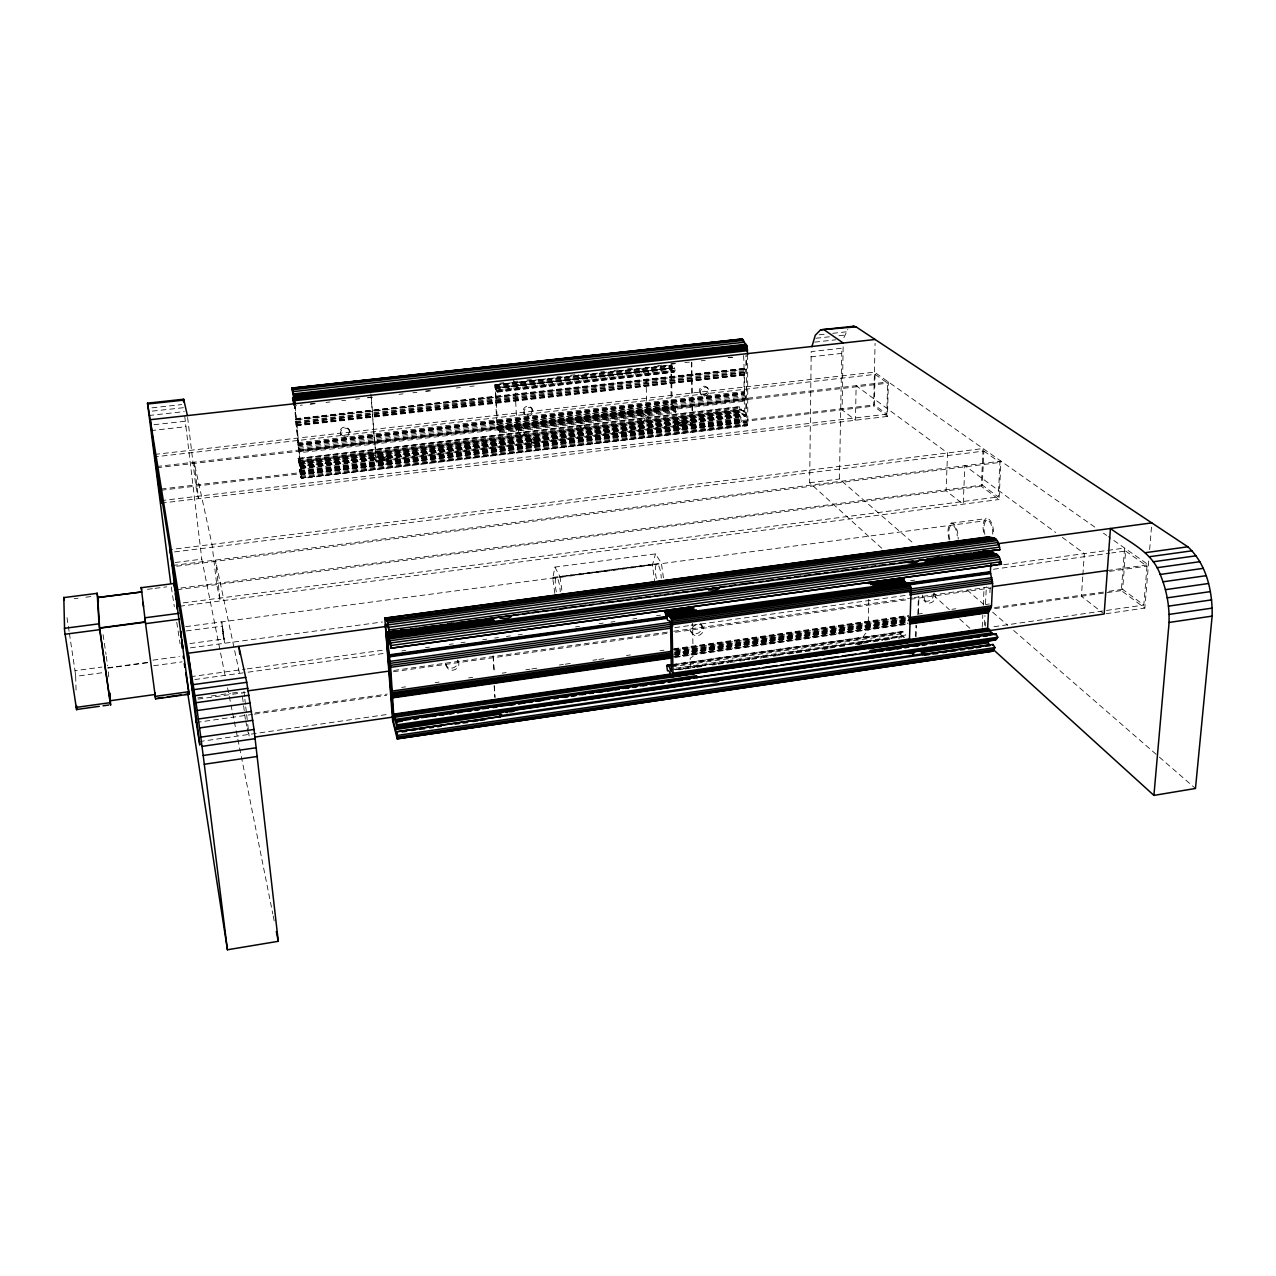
<?xml version="1.0" encoding="UTF-8"?>
<svg xmlns="http://www.w3.org/2000/svg" width="1276" height="1276" viewBox="0 0 1276 1276"><rect width="100%" height="100%" fill="white"/><g stroke="black" fill="none" stroke-linecap="round" stroke-linejoin="round"><path stroke-width="0.75" stroke-dasharray="5 3.75" d="M189.901 643.551L223.986 638.973L223.651 635.129M385.304 464.273C388.175 464.352 391.11 458.116 386.995 457.972A4.578 1.101 -4.9 0 0 380.631 458.722C378.015 460.62 381.907 464.879 384.475 464.368M881.732 548.233L809.638 482.759L811.217 351.618L841.841 348.204L839.433 479.01L914.541 544.31M681.496 429.294L677.795 427.396L677.54 423.839A4.434 1.037 -2.8 0 1 683.521 423.138C688.131 422.723 685.324 429.294 682.293 429.199M843.133 346.865L842.112 409.835L855.462 420.235L856.132 385.703L947.542 452.964L946.09 490.845L963.22 504.18L964.831 465.676L1055.651 532.491M671.001 365.159L671.112 404.364C670.012 410.186 674.621 408.48 675.195 412.595L499.953 432.963C499.426 429.087 496.093 429.757 496.779 424.461L495.024 384.682L538.743 379.722M868.765 599.305L868.047 631.588C864.634 633.518 861.731 637.234 864.203 642.275M156.677 466.522L888.367 381.971L887.49 416.407L873.645 406.103L875.081 343.324M875.065 374.362L887.617 383.199L886.836 414.174L874.379 404.923L875.065 374.362L155.066 456.824M915.578 636.357L915.945 625.128M916.072 636.836L916.439 625.607M917.827 614.697L918.417 596.769M918.385 613.325L918.943 596.674M743.573 355.494C744.785 373.007 743.158 393.072 744.913 411.973L300.035 464.049L294.405 405.928L302.3 405.05M745.918 369.211L744.482 375.176L744.562 393.056L746.029 400.983L299.27 452.741L296.064 419.756L745.918 369.211L745.87 355.653M499.953 432.963L499.761 428.608L497.56 425.769L495.566 388.239L674.382 367.679L494.753 387.856M747.624 354.632L747.8 423.249L746.779 425.833L744.785 425.052C741.324 426.168 741.165 419.804 740.622 417.523L741.723 417.523C740.622 420.857 745.774 423.776 746.683 421.032L746.46 355.669M744.913 411.973L741.531 409.979L740.479 406.629L297.962 458.499L300.61 468.436L745.439 416.167L746.029 400.983M172.579 565.491L1000.958 461.13L999.06 499.506L981.34 486.315L983.062 448.546L170.027 549.605M983.86 451.066L999.953 462.422L998.247 496.938L982.297 485.087L983.86 451.066L174.365 551.934M982.217 627.17L982.775 615.223M983.254 605.255L984.099 587.343M984.482 625.256L984.96 615.495M985.519 603.771L986.348 586.21M985.535 626.069L985.726 622.257M989.905 592.718L990.367 583.339M1082.75 576.88L1081.426 596.275L1102.639 612.799M1082.877 574.934L1084.345 553.593L1062.031 537.18M1148.719 560.977L1144.843 608.094L1121.333 590.581L1124.603 548.058L1003.399 564.742M1125.607 551.025L1147.012 566.113L1143.806 605.047L1122.641 589.337L1125.607 551.025L1111.795 552.923M1149.644 549.541L1151.526 526.685M675.195 412.595L676.041 411.542L675.163 408.304L672.165 405.624L671.479 369.051L674.51 372.161L675.291 370.439L674.382 367.679M677.03 424.796L679.358 425.163A4.434 1.037 -2.8 0 0 685.356 424.461L685.754 424.222M691.56 362.161L692.294 423.903L376.26 461.083L373.996 457.574L376.372 462.008L374.697 440.858M495.662 388.239C498.788 397.027 498.039 387.33 495.232 384.554M554.805 593.276L552.747 578.315L554.916 567.102L655.465 553.896L661.415 563.195L664.014 582.015M677.205 423.504C678.146 419.597 684.239 419.278 685.595 423.058M654.987 583.595L652.435 565.109L655.465 553.896M843.899 337.661L847.87 329.288M379.769 459.328L381.588 460.205A4.578 1.101 -4.9 0 0 387.984 459.456L388.478 458.307M747.848 422.085L301.423 474.831L294.708 405.672M530.928 440.683C531.901 436.743 538.089 436.376 539.429 440.236L538.887 439.231L539.317 439.965M519.842 385.703C525.856 381.859 511.261 381.38 519.444 385.751M379.913 458.419C380.886 454.495 386.867 454.033 388.494 457.685M747.433 425.036L301.12 477.958L299.334 469.424L301.423 474.831M583.116 428.864C589.863 423.169 573.929 423.488 582.701 428.911M301.12 477.958L746.779 425.833M858.876 644.332L862.161 642.721M648.83 418.273L648.846 411.622L646.693 404.939L646.087 380.025C649.372 376.851 649.053 370.327 645.544 367.185M674.111 665.562L900.25 633.04L901.861 631.381L903.887 632.083L905.88 635.033L674.207 668.401M675.371 669.788L902.69 636.214L904.381 637.282L898.495 638.128M376.26 461.083L374.713 441.049M495.024 384.682L671.639 365.159L673.042 368.254L674.191 368.27M376.372 462.008L692.389 424.796L691.831 362.4M743.238 410.425L298.983 462.087L300.035 464.049M778.807 655.433L781.773 654.317M697.286 666.917L699.057 665.928L700.795 666.694M300.61 468.436L300.594 466.537L746.077 414.285M518.694 432.548L516.62 419.836L515.313 394.428C517.833 390.057 517.083 383.789 513.159 380.057M297.962 458.499L740.479 406.629M581.234 378.86C587.757 375.607 571.903 373.613 580.835 378.908M641.828 372.113C648.479 368.876 632.848 367.408 641.429 372.161M520.991 426.981C514.738 431.527 529.333 430.889 521.405 426.934M522.362 435.961C529.38 429.932 513.175 430.586 521.964 436.009M581.776 419.948C575.444 424.35 590.453 424.27 582.191 419.9M641.78 412.993C635.273 417.38 650.505 417.3 642.179 412.945M536.175 446.456C539.11 446.536 541.965 440.156 537.611 440.284A4.498 1.069 -3.8 0 0 531.438 441.002L531.582 444.638L535.346 446.552M643.072 421.862C650.09 416.231 633.773 416.455 642.673 421.909M745.439 416.167L741.228 412.961L739.442 407.092M672.675 665.306L903.887 632.083M671.495 666.885L904.907 633.311M670.06 669.74L903.233 636.245M674.765 669.645L903.807 636.612M679.119 669.788L683.043 669.23M685.005 668.943L694.798 667.539M696.744 667.252L704.591 666.12M712.423 664.987L716.33 664.429M718.292 664.142L728.086 662.722M730.047 662.451L737.879 661.319M739.841 661.032L749.634 659.612M751.596 659.341L761.389 657.922M763.351 657.634L771.183 656.502M773.144 656.231L780.976 655.098M788.807 653.966L794.693 653.121M796.639 652.833L814.279 650.297M822.111 649.165L827.98 648.304M829.942 648.033L837.774 646.9M839.736 646.613L847.567 645.481M855.414 644.348L861.284 643.503M863.246 643.216L871.077 642.099M873.039 641.812L882.832 640.393M884.794 640.121L890.664 639.26M824.296 649.293L828.22 648.718M857.695 644.46L862.273 643.838M199.311 741.595L388.606 714.241M993.956 626.723L1143.806 605.047M1106.085 613.708L1144.843 608.094M673.728 649.787L908.337 616.452M675.594 649.803L908.161 616.771M674.318 650.919L906.789 617.871M675.642 651.35L908.496 618.238M675.323 652.275L907.986 619.163M674.27 652.594L906.63 619.514M255.232 712.869L387.314 694.064M675.132 653.073L907.762 619.929M994.514 607.583L1106.882 591.585M1108.844 591.298L1122.641 589.337M675.148 653.615L907.651 620.487M674.095 653.934L908.257 620.567M196.201 722.455L252.441 714.432M254.418 714.161L386.66 695.308M674.829 654.237L907.73 621.029M994.578 608.652L1121.333 590.581M674.717 654.732L907.475 621.54M675.1 655.258L907.491 622.114M673.824 656.39L908.065 622.959M673.712 656.709L907.89 623.262M675.626 656.869L907.778 623.709M674.573 657.571L907.459 624.283M671.942 664.589L902.85 631.429M674.589 664.445L900.984 631.923M401.621 687.413L405.561 686.855M435.148 682.644L439.088 682.086M468.675 677.891L472.63 677.333M502.202 673.138L506.157 672.58M525.871 669.772L529.827 669.214M531.789 668.927L539.684 667.811M559.398 665.019L563.354 664.461M565.316 664.174L573.211 663.057M592.925 660.25L596.881 659.692M598.843 659.421L606.738 658.288M626.468 655.497L630.408 654.939M659.995 650.744L663.935 650.17M673.792 648.782L908.496 615.463M918.369 614.059L922.309 613.501M951.896 609.306L955.836 608.748M985.423 604.553L989.363 603.995M673.792 649.325L908.448 616.005M674.86 627.632L907.746 595.11M197.796 697.876L203.57 697.079M211.274 695.994L218.978 694.926M220.907 694.654L230.525 693.299M232.455 693.028L238.229 692.23M393.805 670.442L671.734 631.524M673.696 631.253L912.212 597.854M914.174 597.583L989.075 587.088M1107.345 570.531L1148.4 564.774L1108.334 536.606M198.019 699.104L245.359 692.469M393.343 671.734L667.571 633.295M675.467 632.194L908.273 599.56M910.251 599.289L991.149 587.949M1109.514 571.361L1147.012 566.113M190.459 676.711L245.263 669.15M247.225 668.879L383.454 650.122M194.861 679.534L246.14 672.452M248.102 672.181L384.172 653.392M401.828 650.888L405.768 650.345M425.514 647.618L429.518 647.123M449.216 644.348L453.187 643.87M461.067 642.769L465.006 642.163M482.775 639.707L486.73 639.164M494.625 638.08L498.565 637.521M506.428 636.517L510.416 635.895M518.263 634.874L522.267 634.252M575.572 626.899L579.527 626.356M599.098 623.709L603.213 623.087M610.933 622.082L614.888 621.54M632.832 618.988L636.788 618.445M656.534 615.718L660.474 615.176M910.665 580.692L914.605 580.149M993.494 569.255L1109.833 553.194M69.398 633.375L75.013 670.713L101.952 667.061M152.897 660.155L179.422 656.566M107.806 667.779L149.212 662.164M107.854 668.145L149.26 662.531M76.066 689.997L75.651 676.344L104.552 672.42M153.63 665.737L182.069 661.861M190.475 647.841L382.465 621.986M950.907 523.272L986.157 518.598M552.955 577.406L652.706 564.199M554.916 567.102L559.989 576.624L661.415 563.195M185.738 626.644L986.523 520.56M552.747 578.315L652.435 565.109M186.296 630.934L222.247 626.149L222.997 630.169M179.693 606.26L999.06 499.506M177.013 589.703L981.34 486.315M183.297 602.862L998.247 496.938M74.152 598.699L78.059 598.205M85.891 597.2L91.76 596.45M147.394 589.321L153.168 588.587M155.098 588.332L166.646 586.848M180.921 587.997L982.297 485.087M175.243 562.509L201.815 559.159L225.613 678.098M809.638 482.759L839.433 479.01M176.662 566.241L999.953 462.422M300.45 476.171L747.8 423.249M300.705 477.176L747.656 424.254M300.929 477.782L744.785 425.052M747.13 425.578L301.838 478.5L295.282 406.502M160.983 500.655L886.836 414.174M161.318 503.111L887.49 416.407M298.217 460.349L740.893 408.591M298.217 458.1L298.696 461.019L741.197 409.373M298.696 461.019L741.531 409.979M298.504 462.071L742.52 410.346M299.573 462.502L743.796 410.585M299.78 463.092L744.355 411.111M298.791 463.555L740.67 411.877M299.062 464.735L741.228 412.961M299.302 465.533L741.819 413.679M299.509 465.931L742.967 413.902M299.94 466.091L743.876 414.046M300.051 466.394L744.179 414.301M300.179 466.856L744.482 414.732M300.657 467.191L746.045 414.907M300.386 467.814L745.966 415.45M300.514 468.26L745.822 415.864M299.334 469.424L741.723 417.523M299.796 470.589L741.85 418.544M299.589 471.338L740.877 419.357M299.956 471.594L742.058 419.501M300.115 472.503L742.313 420.362M161.159 489.043L874.379 404.923M299.876 473.157L741.244 421.08M300.275 473.268L742.616 421.064M161.223 490.223L873.645 406.103M300.546 474.162L746.667 421.431M300.642 474.257L746.62 421.75M300.163 474.8L746.54 422.021M297.994 443.904L744.546 392.593M297.723 444.192L743.445 392.96M298.058 444.383L744.562 393.056M298.121 444.861L744.626 393.518M298.185 445.324L744.721 393.949M297.914 445.659L743.621 394.348M298.121 447.031L743.908 395.656M496.779 424.461L671.112 404.364M298.712 448.45L745.503 396.9M497.624 426.216L673.537 405.912M497.72 426.567L672.356 406.39M497.018 426.79L674.095 406.294M298.919 449.838L745.79 398.208M298.712 450.603L744.785 399.037M497.225 427.907L671.543 407.746M298.775 451.098L744.849 399.5M156.82 467.75L887.617 383.199M298.823 451.576L744.865 399.962M497.465 428.864L675.163 408.304M498.677 429.757L673.808 409.468M497.959 430.14L674.111 409.676M498.166 430.315L675.642 409.803M499.554 431.129L674.717 410.792M499.761 431.974L676.041 411.542M298.361 459.185L740.654 407.65M154.731 454.415L874.427 372.161L1095.318 527.466M297.563 442.756L743.382 391.588M496.189 390.041L672.356 370.375M498.214 390.217L675.291 370.439M496.603 391.142L672.899 371.46M498.023 391.269L674.956 371.507M150.759 430.634L185.945 426.71L201.815 559.159M497.018 391.86L673.457 372.129M810.866 356.833L841.442 353.42M497.401 392.115L674.51 372.161M295.633 418.64L744.737 368.238M295.665 419.086L744.721 368.668M295.697 419.469L744.674 369.035M295.697 419.756L744.578 369.322M295.633 421.399L745.854 370.503M295.633 422.244L745.694 371.603M296.255 423.074L745.407 372.448M295.697 423.377L743.366 372.911M295.809 424.717L743.318 374.203M296.191 424.717L744.642 374.107M296.191 425.004L744.546 374.378M296.207 425.386L744.498 374.745M296.255 425.833L744.482 375.176M148.877 415.513L184.286 411.606M814.678 342.127L835.812 339.799M310.531 403.918L314.502 403.487M367.919 397.554L371.874 397.123M425.307 391.19L429.262 390.759M670.682 363.995L674.637 363.548M728.054 357.631L732.009 357.184M310.196 404.173L316.129 403.519M326.002 402.434L329.958 401.988M341.809 400.68L345.748 400.233M355.621 399.149L359.577 398.702M367.472 397.825L373.405 397.171M399.069 394.316L403.025 393.885M412.898 392.785L416.853 392.354M426.439 391.158L430.682 390.823M456.345 387.968L460.301 387.537M469.855 386.341L474.13 386.006M499.793 383.151L503.749 382.72M513.271 381.54L517.577 381.189M527.084 380.009L531.406 379.658M557.07 376.803L561.025 376.372M570.5 375.192L574.854 374.825M584.727 373.74L588.667 373.294M600.518 371.986L604.473 371.539M613.9 370.375L618.302 370.008M627.712 368.844L632.114 368.477M657.794 365.638L661.75 365.191M671.128 364.027L675.578 363.66M684.941 362.496L689.391 362.129M701.242 360.821L705.197 360.374M728.357 357.679L732.839 357.312M540.737 379.498L669.326 365.223M494.865 385.129L670.745 365.59M495.678 385.113L671.942 365.542M494.753 385.831L672.213 366.116M153.981 424.717L185.323 421.24L185.945 426.71M494.721 386.756L670.442 367.217M496.332 387.282L672.739 367.647M496.571 387.904L673.042 368.254M495.519 388.478L673.951 368.636M495.519 388.654L671.479 369.051M151.988 407.841L181.655 404.588M819.176 334.806L824.966 334.168M832.686 333.323L846.195 331.856M152.354 411.111L183.919 407.65M815.842 338.268L829.32 336.784M838.938 335.732L844.728 335.094M531.279 442.102L530.96 441.289L532.858 442.405A4.498 1.069 -3.8 0 0 539.046 441.671L539.19 440.587M692.23 423.887L687.828 420.761L692.389 424.796M648.575 417.411L644.811 414.588L515.711 429.565L518.806 433.457M223.922 638.941L223.444 636.405M1103.453 533.177L1106.707 535.473M967.128 590.006L983.652 604.361M992.664 612.209L1007.689 625.256M1013.686 630.488L1157.906 755.839M1159.405 757.146L1195.468 788.472M706.601 387.122L707.733 388.143M933.219 594.983L949.408 609.689M959.696 619.035L969.999 628.398M700.572 393.949L701.688 394.97M923.792 600.151L925.786 602.001M531.39 407.985A4.61 4.306 -39 0 1 527.817 415.019A4.61 4.306 -39 0 1 523.623 408.862A4.61 4.306 -39 0 1 531.39 407.985L532.236 409.054A4.61 4.306 -39 0 1 528.647 416.104A4.61 4.306 -39 0 1 524.452 409.947A4.61 4.306 -39 0 1 532.236 409.054M701.098 624.57L702.629 626.532A6.236 5.439 -37.1 0 1 697.573 635.767A6.236 5.439 -37.1 0 1 692.294 627.967A6.236 5.439 -37.1 0 1 702.629 626.532M523.83 413.265L524.659 414.349M690.874 631.684L692.374 633.662M690.874 668.353L690.141 658.272L693.091 656.327L692.597 623.326M356.786 443.745L330.771 446.76M349.13 429.837A4.705 4.466 -20.8 0 1 343.898 435.945A4.705 4.466 -20.8 0 1 341.171 428.72A4.705 4.466 -20.8 0 1 349.13 429.837L349.672 430.969A4.721 4.466 -20.8 0 1 344.424 437.094A4.721 4.466 -20.8 0 1 341.681 429.853A4.721 4.466 -20.8 0 1 349.672 430.969M458.61 662.085L457.621 659.995A6.396 5.71 -25.3 0 1 452.055 668.114A6.396 5.71 -25.3 0 1 445.499 661.686M340.325 433.186L340.851 434.319M445.707 664.684L446.664 666.79M900.25 633.04L901.781 637.123M245.343 719.281L241.946 692.772M245.742 721.147L246.922 726.73M247.321 728.58L248.9 736.029M227.559 687.844L232.248 711.242M232.631 713.188L235.757 728.787M236.156 730.733L272.825 913.999M273.208 915.961L274.388 921.798M578.235 375.208L578.156 374.666M374.65 439.773L374.666 440.651M374.219 438.306L374.043 437.142M374.634 440.459L374.187 437.429M171.287 586.992L174.318 606.61M176.758 622.289L179.182 637.984M179.485 639.946L180.091 643.854M223.22 634.938L224.56 643.264L223.444 633.502M67.022 617.648L69.095 631.397M103.069 634.635L106.036 654.508M106.323 656.47L107.535 665.817M75.013 670.713L75.651 676.344M223.22 631.811L221.769 621.906L222.774 631.62M222.997 633.311L223.3 636.517M559.989 576.624L562.588 595.669M223.3 631.301L223.667 634.124M222.566 631.014L222.917 633.805M187.62 417.507L195.802 486.14L198.466 498.677L194.127 462.199L212.007 544.389L216.729 584.599L220.206 600.98L215.421 560.084L239.984 675.674M244.003 691.417L244.657 697.222M244.88 699.168L245.55 704.974M245.758 706.904L246.428 712.71M246.651 714.656L247.528 722.391M247.751 724.337L249.075 735.949M222.582 630.009L222.247 626.149M184.765 416.167L185.323 421.24M374.171 437.221L372.496 413.711M371.348 397.952L372.624 413.791M370.885 393.726L374.155 437.03M108.396 671.894L108.795 677.684M493.349 656.247L494.37 673.473M493.078 655.736L494.099 672.946M494.402 686.041L495.088 697.637M494.131 685.499L494.817 697.111M933.426 593.452A6.109 5.12 -44 0 1 927.716 601.219A6.109 5.12 -44 0 1 922.5 594.983M700.125 623.533A6.22 5.423 -37.1 0 1 700.237 631.54A6.22 5.423 -37.1 0 1 691.831 632.721A6.22 5.423 -37.1 0 1 691.704 624.698M934.08 592.989A6.125 5.136 -44 0 1 934.144 600.47A6.125 5.136 -44 0 1 926.52 602.511A6.125 5.136 -44 0 1 925.132 595.398M457.893 660.777A6.412 5.726 -25.3 0 1 453.028 670.219A6.412 5.726 -25.3 0 1 446.999 662.308M984.928 534.437A9.985 4.227 82.2 0 1 985.024 522.155A9.985 4.227 82.2 0 1 990.623 523.367A9.985 4.227 82.2 0 1 992.473 536.08M949.807 539.142A10.033 4.067 82.2 0 1 951.29 525.218A10.033 4.067 82.2 0 1 957.271 536M983.541 532.299A11.994 5.088 82.2 0 1 987.512 518.471A11.994 5.088 82.2 0 1 993.621 534.485M949.169 539.955A12.042 4.881 82.2 0 1 951.577 523.096A12.042 4.881 82.2 0 1 958.18 539.238M656.374 578.475A10.367 2.648 82.3 0 1 656.981 564.136A10.367 2.648 82.3 0 1 661.255 578.219M556.304 591.889A10.479 2.137 82.4 0 1 556.416 577.47A10.479 2.137 82.4 0 1 560.26 591.761M531.183 440.092L531.039 440.938L531.183 440.092M380.152 457.813L379.945 458.69L380.152 457.813M684.925 423.616L684.478 423.807A4.195 0.989 -2.8 0 1 680.459 424.286L679.438 424.238A4.195 0.989 -2.8 0 1 677.7 422.994A4.195 0.989 -2.8 0 1 683.362 422.324A4.195 0.989 -2.8 0 1 685.116 423.568L684.925 423.616M538.568 440.81L538.073 441.033A4.259 1.021 -3.8 0 1 533.926 441.512L532.921 441.464A4.259 1.021 -3.8 0 1 531.582 440.14A4.259 1.021 -3.8 0 1 537.435 439.454A4.259 1.021 -3.8 0 1 538.791 440.778L538.568 440.81M387.457 458.578L386.931 458.802A4.338 1.053 -4.9 0 1 382.64 459.296L381.652 459.248A4.338 1.053 -4.9 0 1 380.742 457.845A4.338 1.053 -4.9 0 1 386.787 457.143A4.338 1.053 -4.9 0 1 387.713 458.531L387.457 458.578M388.095 457.079L388.526 457.956L388.095 457.079M704.751 395.895A4.562 4.115 -47.6 0 0 708.419 388.973A4.562 4.115 -47.6 0 0 700.939 389.818A4.562 4.115 -47.6 0 0 704.751 395.895M703.634 394.858A4.546 4.115 -47.7 0 0 707.303 387.952A4.546 4.115 -47.7 0 0 699.822 388.797A4.546 4.115 -47.7 0 0 703.634 394.858"/><path stroke-width="1.5" d="M849.736 327.469L853.867 326.225L856.037 326.831L1187.844 546.798C1206.618 564.136 1212.647 591.41 1212.136 616.117L1195.468 788.472L1153.919 795.395L1168.417 630.089C1170.555 611.252 1167.54 591.904 1160.203 574.455C1152.164 551.663 1128.351 541.901 1110.439 528.471L1104.155 613.995L989.905 630.551M76.56 705.58L76.624 709.903L64.597 630.807L63.816 597.312L64.374 599.959M671.942 664.589L666.71 665.578L667.507 670.921C669.948 668.018 672.293 682.963 673.01 673.186L672.037 624.682C673.505 617.121 667.013 617.169 666.247 611.316L693.713 607.52M671.75 676.774L908.113 642.625L909.501 638.989L911.016 591.394C913.01 582.845 904.445 584.918 903.552 578.618L868.238 583.483M394.571 631.046L386.564 632.099L386.453 633.55L389.834 665.195L393.072 714.56L397.155 727.4L396.708 720.78L759.38 668.066M926.121 563.258L995.057 553.864L997.274 554.534L999.411 557.341L1001.485 564.215L391.445 648.176L387.473 638.239L390.663 667.316L393.662 714.129L396.421 722.264L396.708 720.78M983.302 636.038L993.159 634.603L987.64 628.207L988.453 612.177L991.5 605.829L992.6 583.26L990.383 572.302L990.766 563.753M747.624 354.632L746.859 345.796L741.882 339.001L291.885 388.048L294.66 403.455M920.921 649.468L924.318 654.652L922.006 651.908M397.506 738.852L396.916 731.818L993.031 644.46L995.009 647.586L992.76 651.159L397.203 738.836L392.593 720.366L384.794 617.951L386.086 619.961L993.86 538.009C998.502 539.493 999.267 545.522 999.937 549.701L388.829 632.13C389.627 629.945 385.846 620.981 385.384 624.698L393.295 721.45L396.581 733.78L396.916 731.818M811.855 346.753L815.3 335.237L820.612 329.83L853.867 326.225M719.249 588.316L719.281 587.438M992.728 645.385L993.031 644.46M394.906 727.783L995.248 640.026L997.768 637.234L995.902 633.678L859.896 653.44M995.902 633.678L995.009 635.033M511.66 615.654L510.655 617.137A6.412 2.074 -4.2 0 1 501.787 618.334L498.884 616.866M740.862 340.166L741.882 339.001M987.257 537.722L988.581 536.829L993.86 538.009M719.233 588.3L718.707 588.826A6.284 1.978 -2.2 0 1 710.222 589.975L707.111 588.922L707.813 589.368M667.3 665.067L668.752 665.881L671.367 671.83L670.538 622.385L670.091 620.981L667.811 620.391L666.295 617.106L665.099 612.289L666.247 611.316M901.829 579.671L903.552 578.618M386.086 619.961L387.776 622.816L389.515 632.705M187.684 692.884L227.431 949.775L278.28 941.305L254.052 729.457L246.746 682.309L238.867 646.374L239.76 654.205M397.841 737.05L994.451 649.277M400.76 737.64L406.661 736.778M410.585 736.188L414.525 735.614M418.448 735.04L422.388 734.466M428.289 733.588L432.213 733.014M436.153 732.44L440.076 731.85M444.016 731.276L449.918 730.398M453.841 729.824L457.781 729.25M461.705 728.676L465.644 728.086M469.568 727.511L475.47 726.65M479.409 726.06L483.333 725.486M487.272 724.912L493.174 724.034M497.098 723.46L501.037 722.886M504.961 722.296L508.901 721.722M512.824 721.147L518.726 720.27M522.666 719.696L526.589 719.122M530.529 718.532L536.414 717.67M540.354 717.096L544.294 716.506M550.179 715.645L561.982 713.906M565.922 713.332L569.846 712.742M575.747 711.88L579.671 711.306M583.611 710.716L587.55 710.142M593.436 709.281L597.375 708.69M601.299 708.116L605.239 707.542M609.178 706.952L613.102 706.378M619.004 705.516L622.927 704.926M626.867 704.352L630.791 703.778M634.73 703.188L640.632 702.326M644.555 701.752L648.495 701.162M652.419 700.588L656.358 700.014M662.26 699.136L666.184 698.562M670.123 697.988L674.047 697.398M677.987 696.824L683.888 695.962M687.812 695.372L691.751 694.798M695.675 694.224L699.615 693.634M705.516 692.772L709.44 692.198M713.38 691.608L717.303 691.034M721.243 690.46L727.145 689.582M731.068 689.008L735.008 688.434M738.932 687.844L744.833 686.982M748.773 686.408L752.696 685.818M756.636 685.244L760.56 684.67M764.499 684.095L770.401 683.218M774.325 682.644L778.264 682.054M782.188 681.48L788.09 680.618M792.029 680.028L795.953 679.454M799.893 678.88L803.816 678.306M807.756 677.715L813.657 676.854M817.581 676.264L821.521 675.69M825.444 675.116L831.346 674.238M835.286 673.664L839.209 673.09M843.149 672.516L847.073 671.926M851.012 671.351L856.914 670.474M860.837 669.9L864.777 669.326M868.701 668.752L874.602 667.874M878.542 667.3L882.466 666.726M886.405 666.136L890.329 665.562M894.269 664.987L900.17 664.11M904.094 663.536L908.033 662.962M913.935 662.085L925.722 660.346M929.662 659.772L933.585 659.198M937.525 658.607L943.427 657.746M947.35 657.172L951.29 656.582M957.191 655.72L968.978 653.982M972.918 653.408L978.82 652.53M982.743 651.956L986.683 651.382M397.729 738.246L993.685 650.489M397.203 738.836L992.76 651.159M696.6 677.62L871.205 652.227M395.975 721.466L409.771 719.457M413.711 718.882L417.651 718.308M421.59 717.734L435.387 715.724M439.343 715.166L453.14 713.156M457.079 712.582L470.876 710.572M474.816 709.998L478.755 709.424M482.695 708.85L488.612 707.989M492.552 707.414L496.492 706.84M500.431 706.266L514.228 704.272M518.168 703.698L531.964 701.688M535.904 701.114L549.701 699.104M553.64 698.53L557.596 697.956M561.536 697.382L567.437 696.521M571.393 695.946L575.332 695.372M579.272 694.798L585.19 693.953M589.129 693.378L593.069 692.804M597.009 692.23L618.685 689.072M622.624 688.498L628.542 687.636M632.481 687.062L636.421 686.488M640.361 685.914L646.278 685.053M650.218 684.478L664.014 682.485M667.954 681.91L689.646 678.752M693.586 678.178L697.525 677.604M870.966 652.371L882.785 650.664M886.724 650.09L900.521 648.08M904.461 647.506L908.416 646.932M912.356 646.358L918.257 645.496M922.213 644.922L926.153 644.348M930.092 643.774L936.01 642.913M939.949 642.338L979.362 636.612M396.676 721.626L400.616 721.052M414.413 719.042L418.353 718.468M432.133 716.458L436.073 715.884M440.013 715.31L443.952 714.735M449.87 713.89L453.809 713.316M457.749 712.742L461.689 712.168M467.59 711.306L471.53 710.732M475.47 710.158L479.409 709.584M493.206 707.574L497.146 707M510.926 705.006L514.866 704.432M518.806 703.858L524.723 702.996M528.663 702.422L532.602 701.848M536.542 701.274L542.444 700.412M554.263 698.69L558.202 698.116M564.12 697.27L568.059 696.696M571.999 696.122L575.939 695.548M581.84 694.686L585.78 694.112M589.719 693.538L593.659 692.964M599.576 692.102L603.516 691.528M607.456 690.954L611.395 690.38M615.335 689.806L619.275 689.231M625.176 688.386L629.116 687.812M633.055 687.238L636.995 686.663M642.913 685.802L646.852 685.228M650.792 684.654L654.732 684.08M660.633 683.218L664.573 682.644M668.512 682.07L672.452 681.496M678.369 680.634L682.309 680.076M686.249 679.502L690.188 678.928M871.412 652.562L875.352 651.988M879.292 651.414L883.231 650.84M889.149 649.978L893.088 649.404M897.028 648.83L900.968 648.256M904.907 647.682L908.847 647.107M914.748 646.246L918.688 645.688M922.628 645.114L926.567 644.539M932.485 643.678L936.424 643.104M940.364 642.53L944.304 641.956M950.205 641.094L954.145 640.52M958.085 639.946L962.024 639.372M967.942 638.51L971.881 637.936M975.821 637.378L979.761 636.804M983.7 636.23L987.64 635.655M396.214 722.041L402.131 721.179M397.634 724.736L997.768 637.234M396.405 726.203L402.307 725.342M397.586 726.203L997.098 638.686M227.431 949.775L203.187 755.488L256.412 747.72M396.804 727.097L996.253 639.627M1169.071 614.41L1212.2 608.11M395.129 728.612L499.522 713.348M920.985 651.733L987.959 641.94L989.394 644.843L922.357 654.668M395.369 729.569L501.755 714.002M921.447 652.594L988.437 642.801M498.741 712.168L500.24 715.708L924.398 653.599M395.863 731.818L500.367 716.506M402.02 731.898L406.757 731.323M411.845 730.462L415.785 729.888M419.724 729.314L424.445 728.74M429.549 727.862L433.489 727.288M437.413 726.714L441.352 726.14M455.117 724.114L459.041 723.54M462.981 722.966L467.718 722.391M472.806 721.514L477.543 720.94M480.669 720.366L484.609 719.792M925.084 655.194L929.024 654.62M932.947 654.046L937.669 653.471M942.789 652.594L946.712 652.02M950.652 651.446L955.357 650.872M960.477 650.01L964.417 649.436M968.34 648.846L973.062 648.272M976.22 647.698L980.925 647.123M986.045 646.262L989.985 645.672M397.841 735.343L995.009 647.586M204.304 764.26L257.465 756.445M1169.055 622.449L1212.136 616.117M668.752 665.881L672.675 665.306M203.187 755.488L200.779 737.129L254.052 729.457M1167.237 597.838L1210.382 591.617M673.01 673.186L909.501 638.989M393.662 714.129L670.985 674.015M908.959 639.595L987.64 628.207M394.013 714.656L671.639 674.494M909.9 640.01L988.661 628.621M672.962 674.573L909.373 640.361M394.412 715.708L672.34 675.451M906.901 641.493L989.697 629.499M672.819 675.69L909.086 641.461M671.288 676.296L675.211 675.722M679.135 675.163L685.021 674.302M688.96 673.744L692.884 673.17M696.808 672.596L702.693 671.75M706.617 671.176L710.557 670.602M714.48 670.044L720.366 669.182M724.289 668.624L728.213 668.05M732.137 667.476L745.886 665.482M749.81 664.924L763.558 662.93M767.482 662.356L773.368 661.51M777.291 660.936L781.231 660.362M785.155 659.804L791.04 658.942M794.964 658.384L798.888 657.81M802.827 657.236L808.713 656.39M812.637 655.816L816.56 655.242M820.484 654.684L834.233 652.69M838.157 652.116L851.905 650.122M855.829 649.564L869.562 647.57M873.502 646.996L877.425 646.438M883.311 645.576L887.235 645.002M891.158 644.444L895.082 643.87M900.984 643.024L904.907 642.45M255.2 737.034L393.088 717.048M672.548 676.455L908.656 642.227M394.842 717.208L694.734 673.728M868.35 648.559L990.686 630.822M202.007 746.38L255.264 738.66M1168.465 606.148L1211.61 599.88M395.432 719.393L696.664 675.658M869.913 650.489L991.978 632.768M395.704 720.573L697.079 676.759M870.423 651.573L992.537 633.821M763.319 667.492L777.116 665.482M781.056 664.908L820.484 659.182M824.424 658.607L838.22 656.598M842.16 656.024L855.957 654.014M392.593 690.986L672.34 651.207M908.751 617.6L991.5 605.829M200.779 737.129L198.338 719.01L251.5 711.45M1163.058 581.808L1206.155 575.683M392.689 692.677L672.308 652.865M908.608 619.227L991.308 607.456M392.705 694.032L672.133 654.205M908.257 620.567L990.91 608.78M392.625 694.957L672.739 655.003M909.453 621.252L990.335 609.721M392.322 696.584L671.846 656.677M910.027 622.672L988.772 611.427M392.29 696.887L671.75 656.981M909.868 622.975L988.581 611.746M392.306 697.334L671.686 657.427M909.756 623.422L988.453 612.177M392.338 697.892L672.596 657.842M909.437 623.996L988.39 612.719M199.55 727.942L252.776 720.318M1165.419 589.671L1208.547 583.499M666.71 665.578L672.611 664.732M187.397 415.593L183.648 399.228L147.537 403.152L196.073 702.725L248.995 695.292M1156.917 567.724L1199.855 561.695M198.338 719.01L197.174 710.541L250.224 703.044M1160.203 574.455L1203.22 568.362M671.415 619.849L910.41 586.689M671.734 621.444L910.777 588.236M389.898 661.383L672.149 622.162M910.968 588.954L991.899 577.709M194.159 689.614L246.746 682.309M671.958 623.087L910.968 589.847M1149.373 556.735L1192.087 550.801M390.217 663.361L672.516 624.06M911.399 590.804L992.345 579.527M76.129 707.398L110.199 702.661L110.629 705.165L109.848 693.155M188.784 691.72L189.071 694.224L155.608 698.881L155.273 696.377L188.784 691.72L174.046 583.228L174.844 589.767M672.037 624.682L911.016 591.394M390.472 665.386L672.771 626.022M909.676 592.989L992.584 581.425M76.672 709.488L99.321 706.33M103.101 705.803L108.763 705.006M157.538 698.211L163.44 697.382M167.379 696.84L181.128 694.926M185.068 694.367L189.071 694.224M390.663 667.316L670.905 628.175M909.708 594.839L992.6 583.26M195.069 695.691L247.815 688.322M1153.281 561.775L1196.122 555.794M247.943 690.858L389.866 670.985M993.031 586.529L1107.345 570.531M386.676 632.114L390.6 642.96L1000.304 559.382M390.6 642.96L391.046 645.496L1001.006 561.727M390.839 648.208L997.417 564.726M665.099 612.289L671.016 611.475M676.934 610.662L682.851 609.848M686.791 609.306L690.747 608.764M872.242 583.738L876.181 583.196M889.994 581.298L895.912 580.484M666.55 612.719L694.016 608.939M870.551 584.583L903.887 579.99M666.917 613.979L696.361 609.912M872.943 585.54L904.349 581.202M667.332 615.032L904.875 582.207M667.763 615.814L905.434 582.941M669.294 615.909L908.145 583.004M388.829 654.891L666.917 616.42M668.193 616.26L698.1 612.305M701.609 611.635L863.326 589.448M866.723 588.81L990.383 571.696M670.075 616.388L908.703 583.371M388.893 655.529L666.965 617.058M907.555 583.77L990.383 572.302M388.973 656.199L667.045 617.712M670.554 617.233L990.463 572.94M389.084 656.869L667.173 618.334M907.778 585.014L990.623 573.546M193.394 684.606L245.774 677.349M671.016 618.413L909.916 585.301M1145.258 552.699L1187.844 546.798M386.756 626.372L188.29 653.216L199.79 745.056L196.089 721.291M998.039 543.688L1151.845 522.873M388.733 627.313L998.98 544.692M389.164 629.961L999.587 547.149M400.489 630.232L404.428 629.706M447.844 623.805L451.784 623.262M935.18 557.596L939.136 557.054M982.536 551.152L986.492 550.626M386.484 632.354L396.708 631.062M400.664 630.519L406.597 629.77M410.537 629.243L416.47 628.43M420.362 627.84L426.344 627.09M430.219 626.516L436.201 625.75M440.076 625.176L444.096 624.682M447.956 624.092L453.969 623.342M457.813 622.752L463.842 621.986M467.654 621.412L481.61 619.578M485.39 619.004L491.483 618.238M495.248 617.664L501.165 616.866M505.105 616.324L509.044 615.798M512.984 615.255L518.901 614.458M522.841 613.915L528.742 613.118M532.698 612.576L538.6 611.778M542.539 611.236L548.457 610.438M552.396 609.896L556.336 609.37M560.276 608.827L566.193 608.03M570.133 607.488L576.05 606.69M579.99 606.148L585.907 605.35M589.847 604.808L593.787 604.282M599.688 603.468L603.644 602.942M607.583 602.4L613.485 601.602M617.425 601.06L623.342 600.262M627.282 599.72L631.221 599.194M635.161 598.651L641.078 597.854M645.018 597.312L650.935 596.514M654.875 595.972L660.793 595.174M664.732 594.632L668.672 594.106M672.611 593.563L678.529 592.766M682.469 592.224L688.37 591.426M692.31 590.884L708.084 588.746M712.024 588.204L715.964 587.678M719.903 587.135L725.821 586.338M729.76 585.796L735.678 584.998M739.617 584.456L753.414 582.59M759.316 581.776L763.255 581.25M767.195 580.708L773.112 579.91M777.052 579.368L782.97 578.57M786.909 578.028L790.849 577.502M794.788 576.959L800.706 576.162M804.646 575.62L810.563 574.822M814.503 574.28L820.404 573.482M824.344 572.94L828.299 572.414M832.239 571.871L838.141 571.074M842.08 570.531L847.998 569.734M851.937 569.192L857.855 568.394M861.794 567.852L867.712 567.054M871.652 566.512L875.591 565.986M879.531 565.443L885.448 564.646M889.388 564.104L895.289 563.306M899.245 562.764L913.026 560.898M918.943 560.084L922.883 559.558M926.823 559.016L942.597 556.878M945.516 556.527L951.449 555.73M954.416 555.267L971.18 553.05M974.13 552.588L980.032 551.79M983.03 551.439L988.948 550.626M991.867 550.179L999.937 549.701M387.075 633.167L493.732 618.669M924.303 560.116L991.452 550.977L995.057 553.864M387.425 634.619L493.796 620.136M925.212 561.408L992.186 552.285M387.665 635.384L494.083 620.886M925.706 562.094L992.712 552.955M387.872 635.895L993.286 553.401M388.462 636.58L494.801 622.082M388.797 636.74L503.159 621.141M507.114 620.599L513.032 619.801M516.971 619.259L520.911 618.716M524.851 618.19L530.768 617.377M534.724 616.834L540.625 616.037M544.581 615.495L548.52 614.952M552.46 614.426L560.355 613.341M564.295 612.799L568.235 612.273M572.19 611.73L578.092 610.917M582.047 610.391L587.965 609.577M591.904 609.035L595.844 608.508M599.784 607.966L605.701 607.153M609.657 606.626L615.558 605.813M619.514 605.271L625.431 604.473M629.371 603.931L633.311 603.389M637.25 602.862L643.168 602.049M647.123 601.506L653.025 600.709M656.981 600.167L660.92 599.624M664.86 599.098L680.634 596.945M684.59 596.402L690.491 595.589M694.447 595.063L700.365 594.249M704.304 593.707L708.244 593.18M722.056 591.298L727.958 590.485M731.914 589.943L745.71 588.061M749.65 587.518L755.567 586.721M759.523 586.178L765.425 585.381M769.38 584.839L773.32 584.296M777.259 583.754L783.177 582.957M787.117 582.414L793.034 581.617M796.99 581.074L812.764 578.921M816.704 578.379L820.643 577.837M824.583 577.31L830.501 576.497M834.456 575.955L840.358 575.157M844.313 574.615L848.253 574.072M852.193 573.546L858.11 572.733M862.05 572.19L867.967 571.393M871.923 570.851L877.824 570.037M881.78 569.511L885.719 568.968M889.659 568.426L895.577 567.629M899.516 567.086L905.434 566.273M909.389 565.746L913.329 565.204M917.269 564.662L996.141 553.912M491.563 617.584L494.833 622.513L927.556 563.482L927.556 562.301L923.361 559.462M389.196 637.521L997.274 554.534M389.659 638.861L998.39 555.698M390.137 640.712L999.411 557.341M384.602 618.142L988.581 536.829M385.033 618.19L989.331 536.989M388.414 618.222L392.354 617.696M398.272 616.898L402.211 616.372M408.113 615.574L412.052 615.048M415.992 614.522L421.909 613.724M425.849 613.198L429.789 612.671M435.69 611.874L441.608 611.076M445.547 610.55L449.487 610.024M455.388 609.226L459.328 608.7M465.246 607.902L469.185 607.376M473.125 606.834L477.065 606.307M482.966 605.51L488.883 604.712M492.823 604.186L496.763 603.66M502.664 602.862L506.604 602.336M512.521 601.538L516.461 601.012M520.401 600.486L526.302 599.688M530.242 599.162L536.159 598.364M540.099 597.838L546 597.04M549.94 596.514L553.88 595.988M559.797 595.19L563.737 594.664M569.638 593.866L573.578 593.34M577.518 592.798L583.435 592.016M587.375 591.474L593.276 590.692M597.216 590.15L601.155 589.624M607.073 588.826L611.013 588.3M616.93 587.502L620.87 586.976M624.809 586.45L630.711 585.652M634.65 585.126L640.568 584.328M644.508 583.802L648.447 583.276M654.349 582.478L658.288 581.952M664.206 581.154L668.145 580.628M674.047 579.83L677.987 579.304M681.926 578.778L687.844 577.98M691.783 577.438L697.685 576.656M701.625 576.114L705.564 575.588M711.482 574.79L717.383 574.009M721.323 573.466L725.262 572.94M729.202 572.414L735.12 571.616M739.059 571.09L744.961 570.292M748.9 569.766L752.84 569.24M758.757 568.442L764.659 567.645M768.599 567.118L772.538 566.592M778.456 565.794L782.395 565.268M786.335 564.742L792.236 563.944M796.176 563.418L800.116 562.875M806.033 562.094L809.973 561.552M815.874 560.77L819.814 560.228M825.732 559.446L829.671 558.904M833.611 558.378L839.512 557.58M843.452 557.054L849.369 556.256M853.309 555.73L857.249 555.204M863.15 554.406L869.068 553.609M873.007 553.082L876.947 552.556M882.848 551.758L886.788 551.232M890.728 550.706L896.645 549.908M900.585 549.382L904.524 548.84M910.426 548.058L916.343 547.26M920.283 546.734L924.223 546.192M930.124 545.41L934.064 544.868M938.004 544.342L943.921 543.544M947.861 543.018L953.778 542.22M957.718 541.694L963.619 540.896M967.559 540.37L971.499 539.844M977.416 539.046L981.356 538.52M386.883 620.168L994.993 538.312M387.314 621.221L996.125 539.19M387.776 622.816L997.21 540.609M388.271 624.889L998.183 542.475M64.39 628.334L99.018 623.805L97.151 593.053L98.459 601.586M178.847 613.341L144.794 617.807L145.4 622.529M155.05 694.495L110.071 700.747L99.608 627.952L145.336 621.795L141.237 587.423L141.62 590.054M99.64 628.191L145.384 622.178M65.06 634.236L99.719 629.674L110.199 702.661M145.544 623.645L179.645 619.163M63.8 597.599L97.151 593.34M141.269 587.694L174.11 583.499M97.726 597.439L141.843 591.936L97.758 597.599L99.592 627.792M1001.485 564.215L999.395 564.455L999.108 563.019M291.885 388.048L294.214 396.676L747.178 346.897M294.214 396.676L294.405 397.968L747.417 348.109M294.405 397.968L294.581 399.308L747.561 349.401M295.091 404.54L294.724 400.648L747.624 350.677M875.177 339.48L150.329 419.692L159.309 490.447M170.681 583.068L147.601 404.014L183.935 400.106M292.076 388.159L742.472 339.065M820.612 329.83L856.037 326.831M291.773 388.382L357.12 381.253M361.092 380.822L369.003 379.961M372.975 379.53L485.853 367.233M489.809 366.786L497.736 365.925M501.691 365.494L509.618 364.633M513.574 364.202L626.468 351.889M630.424 351.458L638.351 350.597M642.306 350.166L741.324 339.368M292.3 388.717L743.079 339.56M378.781 379.674L382.736 379.227M390.647 378.366L394.603 377.935M483.652 368.222L487.607 367.791M519.252 364.346L523.224 363.899M612.257 354.186L616.212 353.755M624.124 352.894L628.079 352.463M647.873 350.31L651.829 349.879M659.74 349.018L663.695 348.587M292.555 389.706L743.669 340.453M292.97 391.604L744.466 342.223M293.639 393.853L746.093 344.265M293.815 394.571L746.492 344.903M294.022 395.528L746.859 345.796M183.648 399.228L183.473 401.844M994.179 639.85L995.248 640.026M507.114 712.662L505.854 712.136M990.607 650.792L991.707 651.27M906.598 561.743L909.581 562.844A6.236 1.866 -0.4 0 0 917.683 561.743L918.05 560.786M906.502 561.998L908.225 562.588L907.348 562.11M824.743 330.245L843.197 343.005M993.541 649.771L1153.919 795.395M181.08 635.544L180.618 631.684L181.463 637.394M492.568 618.015L494.833 622.513M498.023 711.482L500.288 716.809L500.24 715.708M294.022 405.321L292.571 397.905L294.421 403.519M276.334 931.56L278.28 941.305M154.731 454.415L193.952 698.419M155.066 456.824L156.82 467.75M170.41 552.428L172.723 566.735M190.922 680.076L194.064 699.663M159.181 489.282L161.318 503.111L156.677 466.522M184.27 663.504L184.861 667.3M185.754 672.978L189.007 693.825M182.723 648.017L181.894 640.712M391.046 645.496L391.445 648.176M196.073 702.725L197.174 710.541M99.719 629.674L99.018 623.805M180.729 631.668L181.24 635.735M143.008 602.463L143.534 606.515M145.352 621.938L155.273 696.377M183.505 658.193L183.218 656.055M181.814 639.739L182.851 648.192M181.288 637.171L180.506 631.429M172.579 565.491L177.763 606.515M170.027 549.605L175.131 589.943M175.338 593.659L176.072 599.513M176.806 605.366L177.3 609.258M181.734 644.348L182.229 648.256M190.459 676.711L196.201 722.455M154.89 692.756L155.608 698.881M294.581 399.308L294.724 400.648M109.545 692.996L109.8 696.824M147.537 403.152L147.601 404.014M914.844 651.239A5.806 2.807 4.6 0 1 911.367 653.28A5.806 2.807 4.6 0 1 905.609 652.578M913.903 653.695A6.125 2.967 4.6 0 1 912.787 654.173M719.839 679.709A5.838 2.967 1.5 0 1 715.182 681.926A5.838 2.967 1.5 0 1 709.201 680.507M516.381 708.643A5.949 3.11 -2.2 0 1 512.489 711.561A5.949 3.11 -2.2 0 1 506.062 710.923M708.116 589.193L708.882 589.719L708.116 589.193M499.809 617.52L500.511 618.062L499.809 617.52"/></g></svg>
